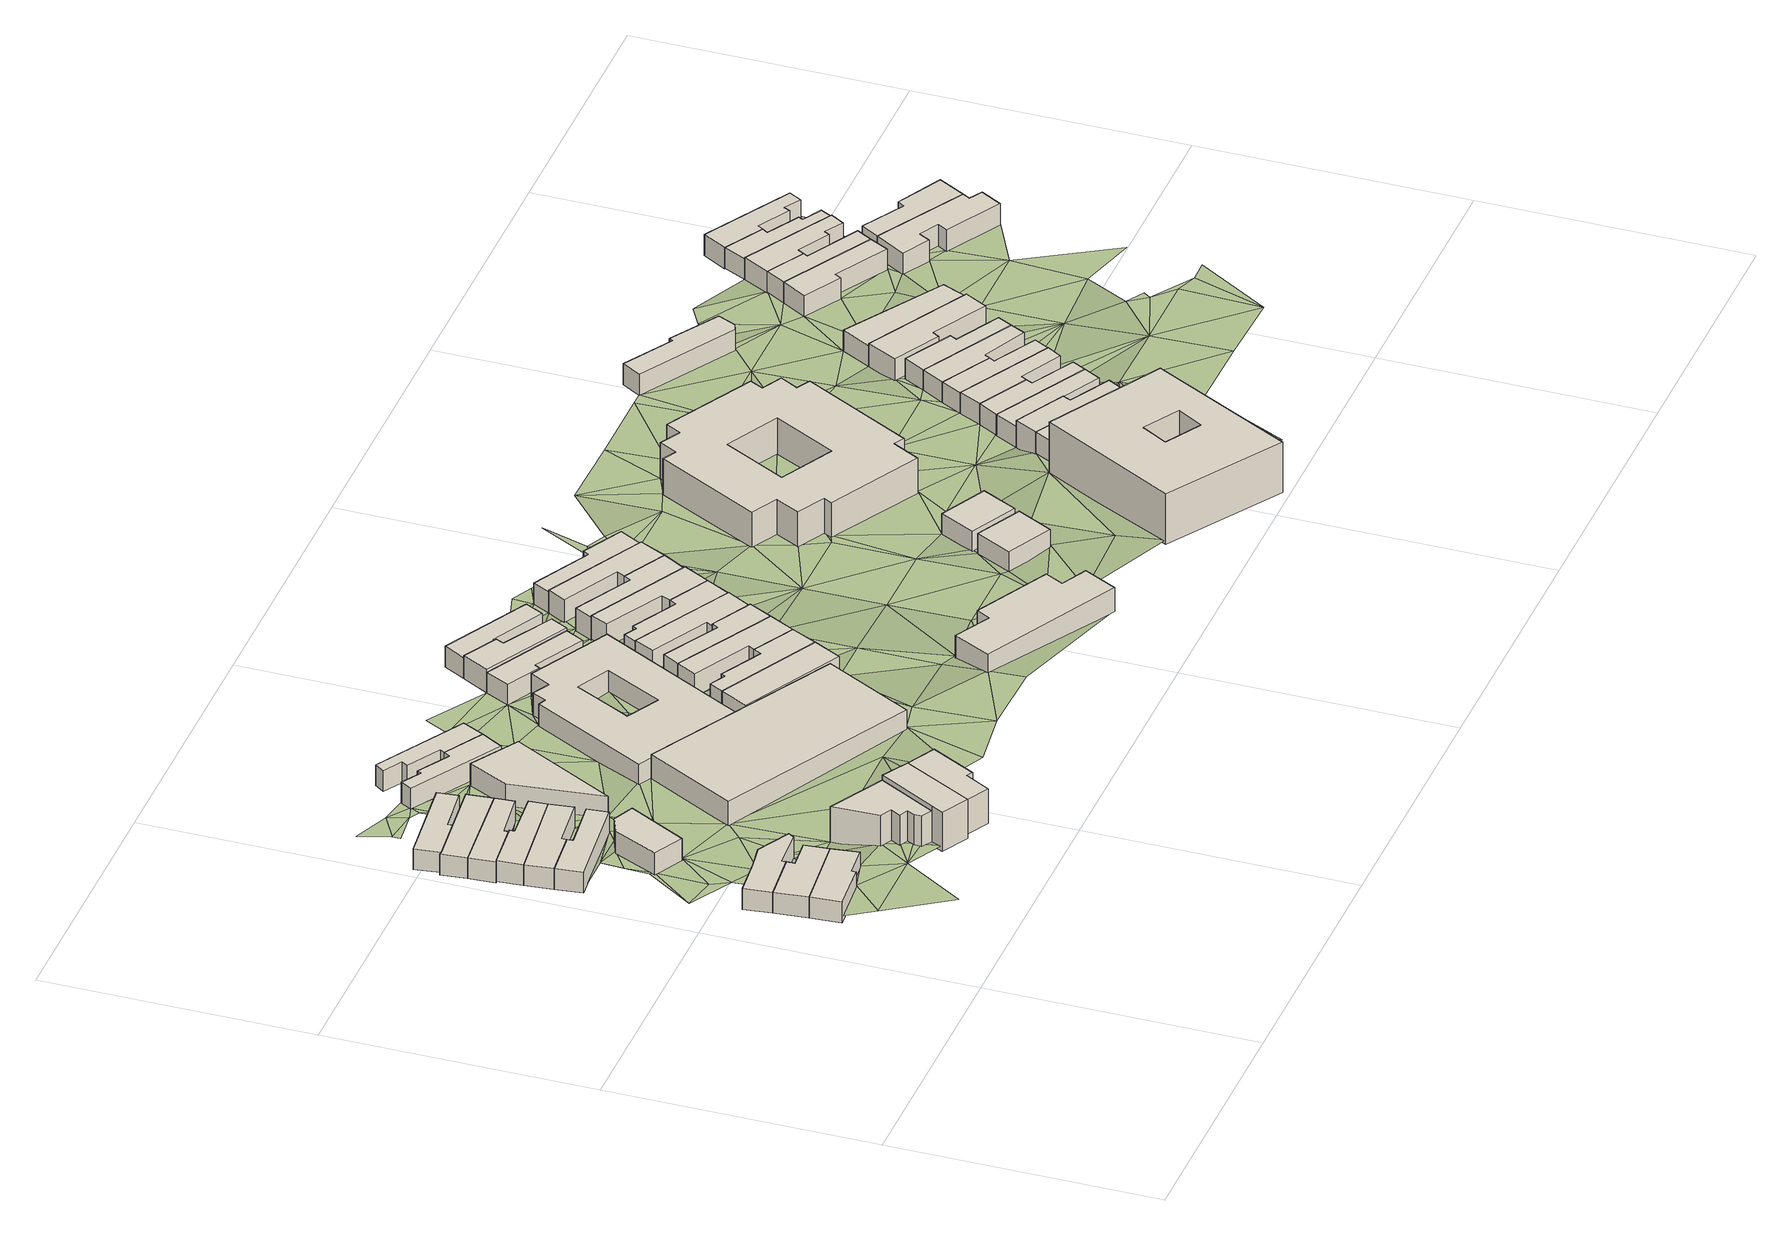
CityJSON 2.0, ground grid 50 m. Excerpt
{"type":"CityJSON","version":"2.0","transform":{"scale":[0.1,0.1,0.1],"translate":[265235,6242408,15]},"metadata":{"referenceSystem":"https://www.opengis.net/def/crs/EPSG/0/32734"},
"CityObjects":{
"building1":{"type":"Building","attributes":{"address":"89 Durham Avenue Salt River Cape Town","building":"house","building:levels":"1","footprint":{"type":"Polygon"},"plus_code":"C7XFXPXW+X4W","ground_height":18.43,"building_height":4.1,"roof_height":22.53},"geometry":[{"type":"Solid","lod":"1","boundaries":[[[[0,1,2,3]],[[1,4,5,2]],[[4,6,7,5]],[[6,8,9,7]],[[8,10,11,9]],[[10,0,3,11]],[[3,2,5,7,9,11]],[[10,8,6,4,1,0]]]]}]},
"building2":{"type":"Building","attributes":{"address":"87 Durham Avenue Salt River Cape Town","building":"house","building:levels":"1","footprint":{"type":"Polygon"},"plus_code":"C7XFX5XM+XXV","ground_height":18.43,"building_height":4.1,"roof_height":22.53},"geometry":[{"type":"Solid","lod":"1","boundaries":[[[[1,0,3,2]],[[0,12,13,3]],[[12,14,15,13]],[[14,16,17,15]],[[16,18,19,17]],[[18,1,2,19]],[[2,3,13,15,17,19]],[[18,16,14,12,0,1]]]]}]},
"building3":{"type":"Building","attributes":{"address":"85 Durham Avenue Salt River Cape Town","building":"house","building:levels":"1","footprint":{"type":"Polygon"},"plus_code":"C7XFX2X4+X8V","ground_height":18.43,"building_height":4.1,"roof_height":22.53},"geometry":[{"type":"Solid","lod":"1","boundaries":[[[[18,16,17,19]],[[16,20,21,17]],[[20,22,23,21]],[[22,24,25,23]],[[24,26,27,25]],[[26,28,29,27]],[[28,30,31,29]],[[30,18,19,31]],[[19,17,21,23,25,27,29,31]],[[30,28,26,24,22,20,16,18]]]]}]},
"building4":{"type":"Building","attributes":{"address":"Salt River Cape Town","building":"house","building:levels":"1","footprint":{"type":"Polygon"},"plus_code":"C7X8XHXQ+XCW","ground_height":17.72,"building_height":4.1,"roof_height":21.82},"geometry":[{"type":"Solid","lod":"1","boundaries":[[[[32,33,34,35]],[[33,36,37,34]],[[36,38,39,37]],[[38,40,41,39]],[[40,42,43,41]],[[42,32,35,43]],[[35,34,37,39,41,43]],[[42,40,38,36,33,32]]]]}]},
"building5":{"type":"Building","attributes":{"address":"Salt River Cape Town","building":"house","building:levels":"1","footprint":{"type":"Polygon"},"plus_code":"C7X8X2X6+X7X","ground_height":17.72,"building_height":4.1,"roof_height":21.82},"geometry":[{"type":"Solid","lod":"1","boundaries":[[[[44,32,35,45]],[[32,42,43,35]],[[42,46,47,43]],[[46,48,49,47]],[[48,50,51,49]],[[50,44,45,51]],[[45,35,43,47,49,51]],[[50,48,46,42,32,44]]]]}]},
"building6":{"type":"Building","attributes":{"address":"65 Durham Avenue Salt River Cape Town","building":"house","building:levels":"1","footprint":{"type":"Polygon"},"plus_code":"C7X7XHX6+X8V","ground_height":17.72,"building_height":4.1,"roof_height":21.82},"geometry":[{"type":"Solid","lod":"1","boundaries":[[[[52,44,53,45,54,55]],[[44,50,51,45,53]],[[50,56,57,51]],[[56,58,59,57]],[[58,60,61,59]],[[60,52,55,54,61]],[[54,45,51,57,59,61]],[[60,58,56,50,44,52]]]]}]},
"building7":{"type":"Building","attributes":{"building":"yes","building:levels":"1","footprint":{"type":"Polygon"},"plus_code":"C7XHXQX8+X7W","ground_height":18.27,"building_height":4.1,"roof_height":22.37},"geometry":[{"type":"Solid","lod":"1","boundaries":[[[[62,63,64,65]],[[63,66,67,64]],[[66,68,69,67]],[[68,70,71,69]],[[70,62,65,71]],[[65,64,67,69,71]],[[70,68,66,63,62]]]]}]},
"building8":{"type":"Building","attributes":{"address":"63 Durham Avenue Salt River Cape Town","building":"house","building:levels":"1","footprint":{"type":"Polygon"},"plus_code":"C7X7X2XW+X7R","ground_height":17.39,"building_height":4.1,"roof_height":21.49},"geometry":[{"type":"Solid","lod":"1","boundaries":[[[[72,73,55,74]],[[73,75,76,55]],[[75,77,78,76]],[[77,79,80,78]],[[79,81,82,80]],[[81,72,74,82]],[[74,55,76,78,80,82]],[[81,79,77,75,73,72]]]]}]},
"building9":{"type":"Building","attributes":{"address":"61 Durham Avenue Salt River Cape Town","building":"house","building:levels":"1","footprint":{"type":"Polygon"},"plus_code":"C7X6XJXW+XMW","ground_height":17.39,"building_height":4.1,"roof_height":21.49},"geometry":[{"type":"Solid","lod":"1","boundaries":[[[[72,81,82,74]],[[81,83,84,82]],[[83,85,86,84]],[[85,87,88,86]],[[87,89,90,88]],[[89,72,74,90]],[[74,82,84,86,88,90]],[[89,87,85,83,81,72]]]]}]},
"building10":{"type":"Building","attributes":{"address":"59 Durham Avenue Salt River Cape Town","building":"house","building:levels":"1","footprint":{"type":"Polygon"},"plus_code":"C7X6X3XJ+XRV","ground_height":17.39,"building_height":4.1,"roof_height":21.49},"geometry":[{"type":"Solid","lod":"1","boundaries":[[[[91,92,88,93]],[[92,94,86,88]],[[94,95,96,86]],[[95,97,98,96]],[[97,99,100,98]],[[99,101,102,100]],[[101,91,93,102]],[[93,88,86,96,98,100,102]],[[101,99,97,95,94,92,91]]]]}]},
"building11":{"type":"Building","attributes":{"address":"1 Swift Street Salt River Cape Town","building":"house","building:levels":"2","footprint":{"type":"Polygon"},"plus_code":"C8XFXGXP+XJX","ground_height":18.49,"building_height":6.9,"roof_height":25.39},"geometry":[{"type":"Solid","lod":"1","boundaries":[[[[103,104,105,106]],[[104,107,108,105]],[[107,109,110,108]],[[109,111,112,110]],[[111,113,114,112]],[[113,115,116,114]],[[115,117,118,116]],[[117,119,120,118]],[[119,103,106,120]],[[106,105,108,110,112,114,116,118,120]],[[119,117,115,113,111,109,107,104,103]]]]}]},
"building12":{"type":"Building","attributes":{"address":"3 Swift Street Salt River Cape Town","building":"house","building:levels":"2","footprint":{"type":"Polygon"},"plus_code":"C8XPXHXR+X9R","ground_height":19.54,"building_height":6.9,"roof_height":26.44},"geometry":[{"type":"Solid","lod":"1","boundaries":[[[[121,122,123,124]],[[122,125,120,126,123]],[[125,127,128,129,126,120]],[[127,130,131,129,128]],[[130,121,124,131]],[[124,123,126,129,131]],[[130,127,125,122,121]]]]}]},
"building13":{"type":"Building","attributes":{"address":"5 Swift Street Salt River Cape Town","building":"house","building:levels":"2","footprint":{"type":"Polygon"},"plus_code":"C8XXXRXJ+X4V","ground_height":19.54,"building_height":6.9,"roof_height":26.44},"geometry":[{"type":"Solid","lod":"1","boundaries":[[[[132,133,134,124,135,136]],[[133,137,131,124,134]],[[137,138,139,131]],[[138,140,141,139]],[[140,142,143,141]],[[142,132,136,135,143]],[[135,124,131,139,141,143]],[[142,140,138,137,133,132]]]]}]},
"building14":{"type":"Building","attributes":{"address":"80 Burns Road Salt River Cape Town","building":"house","building:levels":"1","footprint":{"type":"Polygon"},"plus_code":"C8X4XCXM+XHW","ground_height":17.56,"building_height":4.1,"roof_height":21.66},"geometry":[{"type":"Solid","lod":"1","boundaries":[[[[144,145,146,147]],[[145,148,149,146]],[[148,150,151,149]],[[150,144,147,151]],[[147,146,149,151]],[[150,148,145,144]]]]}]},
"building15":{"type":"Building","attributes":{"address":"78 Burns Road Salt River Cape Town","building":"house","building:levels":"1","footprint":{"type":"Polygon"},"plus_code":"C8X6XCX3+XRV","ground_height":17.34,"building_height":4.1,"roof_height":21.44},"geometry":[{"type":"Solid","lod":"1","boundaries":[[[[152,153,154,155]],[[153,156,157,154]],[[156,158,159,157]],[[158,160,161,159]],[[160,162,163,161]],[[162,164,165,163]],[[164,166,167,165]],[[166,152,155,167]],[[155,154,157,159,161,163,165,167]],[[166,164,162,160,158,156,153,152]]]]}]},
"building16":{"type":"Building","attributes":{"address":"76 Burns Road Salt River Cape Town","building":"house","building:levels":"1","footprint":{"type":"Polygon"},"plus_code":"C8X7X8XW+X7W","ground_height":17.27,"building_height":4.1,"roof_height":21.37},"geometry":[{"type":"Solid","lod":"1","boundaries":[[[[166,168,169,167]],[[168,170,171,172,169]],[[170,173,174,175,172,171]],[[173,176,177,175,174]],[[176,178,179,177]],[[178,180,181,179]],[[180,152,155,181]],[[152,166,167,155]],[[167,169,172,175,177,179,181,155]],[[152,180,178,176,173,170,168,166]]]]}]},
"building17":{"type":"Building","attributes":{"address":"4 Swift Street Salt River Cape Town","building":"retail","building:levels":"1","footprint":{"type":"Polygon"},"plus_code":"C9X8XHXR+X6W","ground_height":18.7,"building_height":4.1,"roof_height":22.8},"geometry":[{"type":"Solid","lod":"1","boundaries":[[[[182,183,184,185]],[[183,186,187,184]],[[186,188,189,187]],[[188,182,185,189]],[[185,184,187,189]],[[188,186,183,182]]]]}]},
"building18":{"type":"Building","attributes":{"address":"73 Burns Road Salt River Cape Town","building":"yes","building:levels":"1","social_facility":"outreach","footprint":{"type":"Polygon"},"plus_code":"C9X3XQXQ+X9X","ground_height":17.38,"building_height":4.1,"roof_height":21.48},"geometry":[{"type":"Solid","lod":"1","boundaries":[[[[190,191,192,193]],[[191,194,195,192]],[[194,196,197,195]],[[196,198,199,197]],[[198,200,201,199]],[[200,202,203,201]],[[202,204,205,203]],[[204,190,193,205]],[[206,207,208,209]],[[207,210,211,208]],[[210,212,213,211]],[[212,206,209,213]],[[193,192,195,197,199,201,203,205],[209,208,211,213]],[[204,202,200,198,196,194,191,190],[212,210,207,206]]]]}]},
"building19":{"type":"Building","attributes":{"address":"74 Coleridge Road Salt River Cape Town","building":"house","building:levels":"1","footprint":{"type":"Polygon"},"plus_code":"CCX5X6XF+X6W","ground_height":18.71,"building_height":4.1,"roof_height":22.81},"geometry":[{"type":"Solid","lod":"1","boundaries":[[[[214,215,216,217]],[[215,218,219,216]],[[218,220,221,219]],[[220,214,217,221]],[[217,216,219,221]],[[220,218,215,214]]]]}]},
"building20":{"type":"Building","attributes":{"address":"72 Coleridge Road Salt River Cape Town","building":"house","building:levels":"1","footprint":{"type":"Polygon"},"plus_code":"CCXCX2XP+X2R","ground_height":18.71,"building_height":4.1,"roof_height":22.81},"geometry":[{"type":"Solid","lod":"1","boundaries":[[[[222,223,224,225]],[[223,226,227,224]],[[226,228,229,227]],[[228,230,231,229]],[[230,215,216,231]],[[215,214,217,216]],[[214,232,233,217]],[[232,222,225,233]],[[225,224,227,229,231,216,217,233]],[[232,214,215,230,228,226,223,222]]]]}]},
"building21":{"type":"Building","attributes":{"address":"71 Burns Road Salt River Cape Town","building":"house","building:levels":"1","footprint":{"type":"Polygon"},"plus_code":"C9XQX5XR+XRV","ground_height":16.98,"building_height":4.1,"roof_height":21.08},"geometry":[{"type":"Solid","lod":"1","boundaries":[[[[234,235,236,237]],[[235,238,239,236]],[[238,240,241,239]],[[240,242,243,241]],[[242,244,245,243]],[[244,234,237,245]],[[237,236,239,241,243,245]],[[244,242,240,238,235,234]]]]}]},
"building22":{"type":"Building","attributes":{"address":"70 Coleridge Road Salt River Cape Town","building":"house","building:levels":"1","footprint":{"type":"Polygon"},"plus_code":"CCXCX8X3+XVW","ground_height":18.71,"building_height":4.1,"roof_height":22.81},"geometry":[{"type":"Solid","lod":"1","boundaries":[[[[246,247,248,249]],[[247,250,251,248]],[[250,252,253,251]],[[252,254,225,253]],[[254,255,233,225]],[[255,246,249,233]],[[249,248,251,253,225,233]],[[255,254,252,250,247,246]]]]}]},
"building23":{"type":"Building","attributes":{"address":"69 Burns Road Salt River Cape Town","building":"house","building:levels":"1","footprint":{"type":"Polygon"},"plus_code":"C9XWXRXW+X7V","ground_height":17.57,"building_height":4.1,"roof_height":21.67},"geometry":[{"type":"Solid","lod":"1","boundaries":[[[[256,234,257,258,259,260]],[[234,244,245,261,258,257]],[[244,262,263,264,261,245]],[[262,265,266,264,263]],[[265,267,268,266]],[[267,256,260,259,268]],[[259,258,261,264,266,268]],[[267,265,262,244,234,256]]]]}]},
"building24":{"type":"Building","attributes":{"address":"68 Coleridge Road Salt River Cape Town","building":"house","building:levels":"1","footprint":{"type":"Polygon"},"plus_code":"CCXMX9XM+XXV","ground_height":18.71,"building_height":4.1,"roof_height":22.81},"geometry":[{"type":"Solid","lod":"1","boundaries":[[[[269,270,271,272,273,274]],[[270,275,276,272,271]],[[275,277,248,276]],[[277,278,249,248]],[[278,279,280,249]],[[279,269,274,273,280]],[[273,272,276,248,249,280]],[[279,278,277,275,270,269]]]]}]},
"building25":{"type":"Building","attributes":{"address":"67 Burns Road Salt River Cape Town","building":"house","building:levels":"1","footprint":{"type":"Polygon"},"plus_code":"CCX2X5XV+X5X","ground_height":17.1,"building_height":4.1,"roof_height":21.2},"geometry":[{"type":"Solid","lod":"1","boundaries":[[[[281,256,260,282]],[[256,267,283,260]],[[267,284,285,283]],[[284,286,287,285]],[[286,288,289,287]],[[288,281,282,289]],[[282,260,283,285,287,289]],[[288,286,284,267,256,281]]]]}]},
"building26":{"type":"Building","attributes":{"address":"66 Coleridge Road Salt River Cape Town","building":"house","building:levels":"1","footprint":{"type":"Polygon"},"plus_code":"CCXMX6X6+X3W","ground_height":18.25,"building_height":4.1,"roof_height":22.35},"geometry":[{"type":"Solid","lod":"1","boundaries":[[[[290,291,292,293,294,295]],[[291,296,297,293,292]],[[296,298,299,297]],[[298,269,274,299]],[[269,279,300,274]],[[279,290,295,294,300]],[[294,293,297,299,274,300]],[[279,269,298,296,291,290]]]]}]},
"building27":{"type":"Building","attributes":{"address":"64 Coleridge Road Salt River Cape Town","building":"house","building:levels":"1","footprint":{"type":"Polygon"},"plus_code":"CCXWXCXC+X6W","ground_height":18.06,"building_height":4.1,"roof_height":22.16},"geometry":[{"type":"Solid","lod":"1","boundaries":[[[[301,302,303,304]],[[302,305,306,303]],[[305,307,308,306]],[[307,309,310,308]],[[309,291,292,310]],[[291,290,295,292]],[[290,311,312,295]],[[311,301,304,312]],[[304,303,306,308,310,292,295,312]],[[311,290,291,309,307,305,302,301]]]]}]},
"building28":{"type":"Building","attributes":{"building":"school","building:levels":"1","footprint":{"type":"Polygon"},"plus_code":"CFXRX2XM+XCR","ground_height":18.36,"building_height":4.1,"roof_height":22.46},"geometry":[{"type":"Solid","lod":"1","boundaries":[[[[313,314,315,316]],[[314,317,318,315]],[[317,319,320,318]],[[319,321,322,320]],[[321,323,324,322]],[[323,325,326,324]],[[325,327,328,326]],[[327,313,316,328]],[[316,315,318,320,322,324,326,328]],[[327,325,323,321,319,317,314,313]]]]}]},
"building29":{"type":"Building","attributes":{"address":"62 Coleridge Road Salt River Cape Town","building":"house","building:levels":"1","footprint":{"type":"Polygon"},"plus_code":"CCXWX2XR+X4W","ground_height":18.06,"building_height":4.1,"roof_height":22.16},"geometry":[{"type":"Solid","lod":"1","boundaries":[[[[329,330,331,332,333,334]],[[330,335,336,332,331]],[[335,337,304,336]],[[337,338,312,304]],[[338,339,340,312]],[[339,329,334,333,340]],[[333,332,336,304,312,340]],[[339,338,337,335,330,329]]]]}]},
"building30":{"type":"Building","attributes":{"address":"60 Coleridge Road Salt River Cape Town","building":"house","building:levels":"1","footprint":{"type":"Polygon"},"plus_code":"CFX5X6XM+XQX","ground_height":17.66,"building_height":4.1,"roof_height":21.76},"geometry":[{"type":"Solid","lod":"1","boundaries":[[[[341,342,343,344]],[[342,345,346,343]],[[345,347,334,346]],[[347,348,349,334]],[[348,350,351,349]],[[350,341,344,351]],[[344,343,346,334,349,351]],[[350,348,347,345,342,341]]]]}]},
"building31":{"type":"Building","attributes":{"address":"58 Coleridge Road Salt River Cape Town","building":"house","building:levels":"1","footprint":{"type":"Polygon"},"plus_code":"CFX5X6XW+X2W","ground_height":17.66,"building_height":4.1,"roof_height":21.76},"geometry":[{"type":"Solid","lod":"1","boundaries":[[[[352,353,354,355,356,357]],[[353,358,359,355,354]],[[358,360,361,359]],[[360,341,344,361]],[[341,350,351,344]],[[350,352,357,356,351]],[[356,355,359,361,344,351]],[[350,341,360,358,353,352]]]]}]},
"building32":{"type":"Building","attributes":{"address":"56 Coleridge Road Salt River Cape Town","building":"house","building:levels":"1","footprint":{"type":"Polygon"},"plus_code":"CFXCXGXJ+X2X","ground_height":17.25,"building_height":4.1,"roof_height":21.35},"geometry":[{"type":"Solid","lod":"1","boundaries":[[[[352,362,363,357]],[[362,364,365,363]],[[364,366,367,365]],[[366,368,369,367]],[[368,353,354,369]],[[353,352,357,354]],[[357,363,365,367,369,354]],[[353,368,366,364,362,352]]]]}]},
"building33":{"type":"Building","attributes":{"building":"school","building:levels":"1","footprint":{"type":"Polygon"},"plus_code":"CGXWX2XG+X2R","ground_height":17.55,"building_height":4.1,"roof_height":21.65},"geometry":[{"type":"Solid","lod":"1","boundaries":[[[[370,371,372,373]],[[371,374,375,372]],[[374,376,377,375]],[[376,370,373,377]],[[373,372,375,377]],[[376,374,371,370]]]]}]},
"building34":{"type":"Building","attributes":{"building":"school","building:levels":"1","footprint":{"type":"Polygon"},"plus_code":"CHX4XCX5+X5W","ground_height":17.13,"building_height":4.1,"roof_height":21.23},"geometry":[{"type":"Solid","lod":"1","boundaries":[[[[378,379,380,381]],[[379,382,383,380]],[[382,384,385,383]],[[384,378,381,385]],[[381,380,383,385]],[[384,382,379,378]]]]}]},
"building35":{"type":"Building","attributes":{"building":"school","building:levels":"2","footprint":{"type":"Polygon"},"plus_code":"CHXWXPXM+X9W","ground_height":16.92,"building_height":6.9,"roof_height":23.82},"geometry":[{"type":"Solid","lod":"1","boundaries":[[[[386,387,388,389]],[[387,390,391,388]],[[390,392,393,391]],[[392,394,395,393]],[[394,396,397,395]],[[396,398,399,397]],[[398,400,401,399]],[[400,402,403,401]],[[402,404,405,403]],[[404,406,407,405]],[[406,408,409,407]],[[408,410,411,409]],[[410,412,413,411]],[[412,414,415,413]],[[414,416,417,415]],[[416,418,419,417]],[[418,420,421,419]],[[420,386,389,421]],[[422,423,424,425]],[[423,426,427,424]],[[426,428,429,427]],[[428,422,425,429]],[[389,388,391,393,395,397,399,401,403,405,407,409,411,413,415,417,419,421],[425,424,427,429]],[[420,418,416,414,412,410,408,406,404,402,400,398,396,394,392,390,387,386],[428,426,423,422]]]]}]},
"building36":{"type":"Building","attributes":{"address":"Swift Studio 97 Cecil Road Salt River 7925 Cape Town","building":"apartments","building:levels":"3","building:flats":"2","footprint":{"type":"Polygon"},"plus_code":"CHXRX3XM+X8X","ground_height":19.04,"building_height":9.7,"roof_height":28.74},"geometry":[{"type":"Solid","lod":"1","boundaries":[[[[430,431,432,433]],[[431,434,435,432]],[[434,436,437,435]],[[436,430,433,437]],[[438,439,440,441]],[[439,442,443,440]],[[442,444,445,443]],[[444,438,441,445]],[[433,432,435,437],[441,440,443,445]],[[436,434,431,430],[444,442,439,438]]]]}]},
"building37":{"type":"Building","attributes":{"address":"95 Cecil Road Salt River Cape Town","building":"house","building:levels":"1","footprint":{"type":"Polygon"},"plus_code":"CJXHXWXG+XMW","ground_height":18.45,"building_height":4.1,"roof_height":22.55},"geometry":[{"type":"Solid","lod":"1","boundaries":[[[[446,447,448,449]],[[447,450,451,448]],[[450,452,453,451]],[[452,454,455,453]],[[454,456,457,455]],[[456,446,449,457]],[[449,448,451,453,455,457]],[[456,454,452,450,447,446]]]]}]},
"building38":{"type":"Building","attributes":{"address":"93 Cecil Road Salt River Cape Town","building":"house","building:levels":"1","footprint":{"type":"Polygon"},"plus_code":"CJXVXCXJ+XGR","ground_height":18.45,"building_height":4.1,"roof_height":22.55},"geometry":[{"type":"Solid","lod":"1","boundaries":[[[[458,459,449,448]],[[459,460,461,449]],[[460,462,463,461]],[[462,464,465,466,463]],[[464,467,468,469,466,465]],[[467,458,448,469,468]],[[448,449,461,463,466,469]],[[467,464,462,460,459,458]]]]}]},
"building39":{"type":"Building","attributes":{"address":"91 Cecil Road Salt River Cape Town","building":"house","building:levels":"1","footprint":{"type":"Polygon"},"plus_code":"CJXVX5X7+XXX","ground_height":17.28,"building_height":4.1,"roof_height":21.38},"geometry":[{"type":"Solid","lod":"1","boundaries":[[[[467,464,465,468]],[[464,470,471,465]],[[470,472,473,471]],[[472,474,475,473]],[[474,476,477,475]],[[476,467,468,477]],[[468,465,471,473,475,477]],[[476,474,472,470,464,467]]]]}]},
"building40":{"type":"Building","attributes":{"address":"89 Cecil Road Salt River Cape Town","building":"house","building:levels":"1","footprint":{"type":"Polygon"},"plus_code":"CMX4XCX3+XJR","ground_height":17.28,"building_height":4.1,"roof_height":21.38},"geometry":[{"type":"Solid","lod":"1","boundaries":[[[[478,479,475,477]],[[479,480,481,475]],[[480,482,483,481]],[[482,484,485,483]],[[484,486,487,485]],[[486,478,477,487]],[[477,475,481,483,485,487]],[[486,484,482,480,479,478]]]]}]},
"building41":{"type":"Building","attributes":{"address":"87 Cecil Road Salt River Cape Town","building":"house","building:levels":"1","footprint":{"type":"Polygon"},"plus_code":"CMX3X6X8+XVV","ground_height":17.28,"building_height":4.1,"roof_height":21.38},"geometry":[{"type":"Solid","lod":"1","boundaries":[[[[486,484,485,487]],[[484,488,489,485]],[[488,490,491,489]],[[490,492,493,494,491]],[[492,495,496,497,494,493]],[[495,486,487,497,496]],[[487,485,489,491,494,497]],[[495,492,490,488,484,486]]]]}]},
"building42":{"type":"Building","attributes":{"address":"85 Cecil Road Salt River Cape Town","building":"house","building:levels":"1","footprint":{"type":"Polygon"},"plus_code":"CMX8X7XX+XJR","ground_height":17.17,"building_height":4.1,"roof_height":21.27},"geometry":[{"type":"Solid","lod":"1","boundaries":[[[[495,492,493,496]],[[492,498,499,493]],[[498,500,501,499]],[[500,502,503,501]],[[502,504,505,503]],[[504,495,496,505]],[[496,493,499,501,503,505]],[[504,502,500,498,492,495]]]]}]},
"building43":{"type":"Building","attributes":{"address":"83 Cecil Road Salt River Cape Town","building":"house","building:levels":"1","footprint":{"type":"Polygon"},"plus_code":"CMX7XJX5+XRR","ground_height":17.17,"building_height":4.1,"roof_height":21.27},"geometry":[{"type":"Solid","lod":"1","boundaries":[[[[504,502,503,505]],[[502,506,507,503]],[[506,508,509,507]],[[508,510,511,509]],[[510,512,513,511]],[[512,504,505,513]],[[505,503,507,509,511,513]],[[512,510,508,506,502,504]]]]}]},
"building44":{"type":"Building","attributes":{"address":"Cecil Road Salt River Cape Town","building":"house","building:levels":"1","footprint":{"type":"Polygon"},"plus_code":"CJXQXQX3+X4W","ground_height":16.21,"building_height":4.1,"roof_height":20.31},"geometry":[{"type":"Solid","lod":"1","boundaries":[[[[514,515,516,517]],[[515,518,519,516]],[[518,520,521,519]],[[520,522,523,521]],[[522,524,525,523]],[[524,526,527,525]],[[526,514,517,527]],[[517,516,519,521,523,525,527]],[[526,524,522,520,518,515,514]]]]}]},
"building45":{"type":"Building","attributes":{"address":"81 Cecil Road Salt River Cape Town","building":"house","building:levels":"1","footprint":{"type":"Polygon"},"plus_code":"CMXGXMX7+X8X","ground_height":17.17,"building_height":4.1,"roof_height":21.27},"geometry":[{"type":"Solid","lod":"1","boundaries":[[[[512,510,511,513]],[[510,528,529,511]],[[528,530,531,529]],[[530,532,533,531]],[[532,534,535,533]],[[534,512,513,535]],[[513,511,529,531,533,535]],[[534,532,530,528,510,512]]]]}]},
"building46":{"type":"Building","attributes":{"address":"79 Cecil Road Salt River Cape Town","building":"house","building:levels":"1","footprint":{"type":"Polygon"},"plus_code":"CMXGXMX9+XCR","ground_height":17.17,"building_height":4.1,"roof_height":21.27},"geometry":[{"type":"Solid","lod":"1","boundaries":[[[[536,537,538,539,540]],[[537,541,542,538]],[[541,543,544,542]],[[543,545,546,544]],[[545,547,548,549,546]],[[547,536,540,539,549,548]],[[539,538,542,544,546,549]],[[547,545,543,541,537,536]]]]}]},
"building47":{"type":"Building","attributes":{"address":"77 Cecil Road Salt River Cape Town","building":"house","building:levels":"1","footprint":{"type":"Polygon"},"plus_code":"CMXPXQXF+X4X","ground_height":16.65,"building_height":4.1,"roof_height":20.75},"geometry":[{"type":"Solid","lod":"1","boundaries":[[[[536,547,548,540]],[[547,550,551,548]],[[550,552,553,551]],[[552,536,540,553]],[[540,548,551,553]],[[552,550,547,536]]]]}]},
"building48":{"type":"Building","attributes":{"address":"75A Cecil Road Salt River Cape Town","building":"house","building:levels":"1","footprint":{"type":"Polygon"},"plus_code":"CPX4XPX8+X6R","ground_height":16.43,"building_height":4.1,"roof_height":20.53},"geometry":[{"type":"Solid","lod":"1","boundaries":[[[[554,555,556,557]],[[555,558,559,556]],[[558,560,561,559]],[[560,562,563,561]],[[562,564,565,563]],[[564,554,557,565]],[[557,556,559,561,563,565]],[[564,562,560,558,555,554]]]]}]},
"building49":{"type":"Building","attributes":{"address":"75 Cecil Road Salt River Cape Town","building":"house","building:levels":"1","footprint":{"type":"Polygon"},"plus_code":"CPX9XPX4+XHV","ground_height":16.43,"building_height":4.1,"roof_height":20.53},"geometry":[{"type":"Solid","lod":"1","boundaries":[[[[566,554,557,567]],[[554,564,565,557]],[[564,568,569,565]],[[568,570,571,569]],[[570,572,573,571]],[[572,566,567,573]],[[567,557,565,569,571,573]],[[572,570,568,564,554,566]]]]}]},
"building50":{"type":"Building","attributes":{"address":"73 Cecil Road Salt River Cape Town","building":"house","building:levels":"1","footprint":{"type":"Polygon"},"plus_code":"CPX9XQXG+X4V","ground_height":16.43,"building_height":4.1,"roof_height":20.53},"geometry":[{"type":"Solid","lod":"1","boundaries":[[[[574,575,573,567]],[[575,576,577,573]],[[576,578,579,577]],[[578,580,581,579]],[[580,582,583,581]],[[582,584,585,586,583]],[[584,587,588,589,586,585]],[[587,574,567,589,588]],[[567,573,577,579,581,583,586,589]],[[587,584,582,580,578,576,575,574]]]]}]},
"building51":{"type":"Building","attributes":{"address":"71 Cecil Road Salt River Cape Town","building":"house","building:levels":"1","footprint":{"type":"Polygon"},"plus_code":"CPXGXGXC+XMW","ground_height":16.07,"building_height":4.1,"roof_height":20.17},"geometry":[{"type":"Solid","lod":"1","boundaries":[[[[587,584,585,588]],[[584,590,591,585]],[[590,592,593,591]],[[592,594,595,593]],[[594,596,597,595]],[[596,598,599,597]],[[598,600,601,599]],[[600,587,588,601]],[[588,585,591,593,595,597,599,601]],[[600,598,596,594,592,590,584,587]]]]}]},
"building52":{"type":"Building","attributes":{"address":"88 Fenton Road Salt River Cape Town","building":"house","building:levels":"1","footprint":{"type":"Polygon"},"plus_code":"CQX6X9XX+X8R","ground_height":16.57,"building_height":4.1,"roof_height":20.67},"geometry":[{"type":"Solid","lod":"1","boundaries":[[[[602,603,604,605]],[[603,606,607,604]],[[606,608,609,607]],[[608,610,611,609]],[[610,612,613,611]],[[612,614,615,613]],[[614,616,617,615]],[[616,618,619,617]],[[618,620,621,619]],[[620,602,605,621]],[[605,604,607,609,611,613,615,617,619,621]],[[620,618,616,614,612,610,608,606,603,602]]]]}]},
"building53":{"type":"Building","attributes":{"address":"69 Cecil Road Salt River Cape Town","building":"house","building:levels":"1","footprint":{"type":"Polygon"},"plus_code":"CPXJXCXV+XQV","ground_height":16.07,"building_height":4.1,"roof_height":20.17},"geometry":[{"type":"Solid","lod":"1","boundaries":[[[[622,623,599,601]],[[623,624,625,599]],[[624,626,627,625]],[[626,628,629,627]],[[628,630,631,629]],[[630,632,633,631]],[[632,634,635,633]],[[634,622,601,635]],[[601,599,625,627,629,631,633,635]],[[634,632,630,628,626,624,623,622]]]]}]},
"building54":{"type":"Building","attributes":{"address":"86 Fenton Road Salt River Cape Town","building":"house","building:levels":"1","footprint":{"type":"Polygon"},"plus_code":"CQX8X3XQ+X7R","ground_height":16.57,"building_height":4.1,"roof_height":20.67},"geometry":[{"type":"Solid","lod":"1","boundaries":[[[[636,637,605,604]],[[637,638,639,640,605]],[[638,641,642,643,640,639]],[[641,644,645,643,642]],[[644,646,647,645]],[[646,636,604,647]],[[604,605,640,643,645,647]],[[646,644,641,638,637,636]]]]}]},
"terrain1":{"type":"TINRelief","geometry":[{"type":"CompositeSurface","lod":"1","boundaries":[[[648,649,650]],[[651,652,649]],[[653,654,655]],[[649,652,650]],[[653,655,656]],[[656,657,653]],[[658,650,659]],[[660,661,654]],[[662,655,654]],[[663,12,664]],[[665,664,12]],[[652,659,650]],[[657,656,666]],[[656,655,662]],[[654,661,662]],[[657,666,667]],[[665,12,22]],[[668,666,656]],[[669,670,667]],[[667,666,668]],[[671,0,659]],[[672,659,652]],[[0,671,12]],[[22,12,671]],[[672,671,659]],[[673,662,661]],[[667,668,66]],[[22,671,24]],[[674,652,675]],[[24,673,661]],[[652,676,672]],[[677,652,674]],[[676,652,677]],[[38,678,679]],[[680,678,38]],[[671,104,24]],[[66,669,667]],[[671,672,104]],[[681,95,94]],[[674,675,682]],[[672,676,683]],[[684,676,677]],[[685,686,56]],[[104,673,24]],[[687,688,685]],[[689,662,673]],[[38,48,680]],[[662,690,63]],[[95,681,97]],[[690,662,689]],[[681,94,83]],[[669,66,63]],[[691,692,693]],[[694,692,695]],[[673,104,689]],[[687,685,56]],[[695,692,691]],[[63,696,669]],[[38,669,696]],[[83,97,681]],[[38,696,48]],[[48,696,50]],[[63,690,696]],[[689,104,697]],[[50,698,56]],[[699,695,691]],[[697,104,122]],[[698,687,56]],[[700,101,99]],[[691,700,699]],[[698,81,687]],[[50,696,698]],[[700,99,699]],[[698,83,81]],[[701,695,699]],[[182,690,689]],[[702,696,690]],[[703,97,83]],[[703,99,97]],[[699,99,703]],[[704,697,122]],[[698,703,83]],[[705,701,706]],[[707,701,705]],[[702,690,182]],[[697,708,689]],[[703,164,699]],[[702,709,696]],[[705,710,707]],[[708,697,704]],[[710,705,711]],[[696,709,145]],[[704,132,708]],[[707,710,712]],[[703,145,164]],[[132,713,708]],[[714,689,708]],[[702,182,715]],[[716,164,145]],[[716,145,709]],[[716,166,164]],[[709,702,717]],[[714,713,718]],[[708,713,714]],[[166,716,168]],[[715,182,218]],[[709,717,716]],[[719,714,718]],[[168,716,235]],[[182,720,218]],[[168,235,721]],[[235,716,717]],[[715,218,215]],[[722,723,724]],[[717,198,196]],[[719,725,714]],[[206,722,724]],[[215,230,715]],[[726,721,234]],[[196,235,717]],[[715,230,727]],[[721,235,234]],[[723,728,724]],[[720,714,725]],[[715,727,247]],[[191,196,194]],[[191,235,196]],[[724,728,206]],[[729,730,230]],[[230,730,727]],[[719,731,725]],[[218,720,732]],[[238,235,191]],[[730,733,727]],[[715,247,734]],[[725,732,720]],[[719,735,731]],[[736,733,730]],[[737,727,733]],[[738,732,725]],[[738,725,731]],[[191,734,238]],[[238,739,240]],[[740,733,736]],[[741,734,247]],[[737,733,740]],[[742,734,741]],[[269,742,741]],[[238,734,739]],[[743,734,742]],[[214,732,744]],[[732,738,744]],[[745,738,731]],[[746,269,741]],[[743,747,734]],[[748,265,749]],[[742,269,298]],[[734,747,750]],[[232,214,744]],[[734,751,739]],[[752,739,753]],[[738,745,744]],[[747,754,750]],[[755,748,756]],[[753,739,751]],[[750,751,734]],[[735,757,731]],[[758,752,753]],[[748,749,756]],[[751,758,753]],[[759,232,744]],[[749,752,760]],[[232,759,761]],[[752,758,760]],[[750,762,751]],[[317,314,745]],[[756,749,760]],[[761,759,763]],[[750,302,301]],[[744,745,764]],[[765,745,314]],[[750,301,762]],[[760,766,756]],[[744,764,759]],[[756,353,767]],[[353,756,766]],[[764,745,765]],[[768,766,760]],[[769,767,368]],[[759,770,763]],[[368,767,353]],[[771,768,760]],[[765,314,772]],[[763,770,290]],[[368,773,769]],[[774,766,768]],[[770,759,764]],[[768,771,775]],[[290,770,311]],[[768,775,774]],[[776,773,368]],[[764,765,777]],[[778,776,368]],[[779,772,780]],[[772,777,765]],[[779,757,781]],[[778,368,782]],[[339,311,783]],[[311,770,783]],[[781,772,779]],[[783,350,339]],[[784,770,764]],[[778,782,785]],[[785,782,364]],[[374,777,772]],[[364,786,785]],[[777,784,764]],[[350,783,352]],[[772,781,787]],[[364,788,786]],[[770,789,783]],[[772,787,374]],[[352,783,790]],[[788,364,362]],[[777,374,371]],[[784,791,770]],[[362,352,790]],[[790,783,789]],[[792,789,770]],[[777,371,784]],[[792,770,791]],[[362,793,788]],[[787,781,794]],[[781,795,794]],[[784,371,796]],[[797,793,362]],[[793,798,788]],[[784,796,378]],[[784,799,791]],[[790,800,362]],[[796,371,801]],[[789,792,802]],[[799,784,378]],[[789,800,790]],[[803,792,791]],[[797,362,800]],[[791,799,803]],[[787,794,804]],[[796,801,805]],[[787,804,801]],[[801,804,805]],[[806,800,789]],[[807,799,378]],[[797,800,808]],[[430,794,795]],[[805,804,384]],[[384,809,378]],[[794,430,804]],[[809,807,378]],[[808,800,806]],[[384,804,430]],[[809,384,810]],[[811,812,813]],[[808,806,390]],[[813,422,811]],[[806,392,390]],[[810,807,809]],[[430,810,384]],[[814,815,816]],[[807,817,818]],[[808,390,819]],[[807,810,817]],[[813,812,820]],[[422,813,820]],[[390,387,386]],[[816,815,821]],[[386,819,390]],[[822,823,430]],[[430,823,810]],[[452,822,430]],[[824,817,810]],[[823,467,810]],[[825,810,467]],[[452,430,826]],[[827,817,824]],[[824,810,828]],[[386,829,819]],[[810,825,828]],[[830,386,420]],[[452,456,454]],[[829,386,830]],[[824,828,831]],[[452,826,456]],[[827,824,832]],[[832,824,831]],[[420,418,833]],[[826,834,835]],[[836,827,833]],[[826,446,456]],[[837,838,839]],[[840,837,841]],[[829,830,842]],[[843,833,827]],[[837,839,841]],[[844,832,831]],[[845,446,826]],[[420,846,830]],[[833,846,420]],[[843,827,832]],[[826,835,845]],[[446,845,839]],[[844,847,832]],[[846,842,830]],[[841,839,845]],[[848,480,849]],[[833,843,846]],[[850,832,847]],[[843,832,850]],[[851,849,490]],[[852,841,845]],[[849,480,490]],[[853,850,847]],[[480,852,845]],[[536,843,850]],[[845,835,854]],[[842,846,855]],[[853,856,850]],[[500,498,502]],[[846,843,552]],[[552,843,536]],[[502,508,506]],[[480,845,857]],[[853,532,856]],[[490,480,857]],[[502,498,508]],[[857,492,490]],[[530,858,532]],[[856,532,858]],[[845,854,857]],[[856,858,859]],[[528,858,530]],[[552,860,846]],[[855,846,860]],[[498,492,861]],[[858,862,859]],[[498,861,508]],[[855,860,863]],[[857,861,492]],[[528,862,858]],[[510,508,861]],[[514,863,860]],[[552,864,555]],[[861,528,510]],[[864,552,865]],[[552,555,860]],[[860,866,514]],[[857,854,867]],[[862,528,861]],[[861,857,868]],[[555,864,869]],[[870,862,861]],[[870,871,862]],[[554,860,555]],[[860,872,866]],[[864,865,873]],[[874,868,857]],[[864,873,869]],[[872,875,866]],[[857,867,876]],[[870,865,871]],[[554,872,860]],[[857,876,874]],[[877,870,861]],[[861,868,877]],[[874,878,868]],[[875,872,587]],[[865,879,873]],[[880,865,870]],[[876,867,881]],[[869,882,883]],[[869,873,882]],[[876,881,874]],[[867,884,881]],[[870,877,880]],[[885,879,865]],[[873,879,882]],[[885,865,880]],[[886,887,888]],[[889,887,886]],[[882,879,890]],[[882,890,891]],[[886,888,568]],[[892,880,877]],[[880,893,885]],[[891,890,568]],[[894,885,893]],[[890,646,568]],[[895,886,896]],[[896,886,568]],[[893,897,894]],[[646,896,568]],[[596,898,598]],[[899,893,880]],[[598,626,900]],[[646,901,896]],[[898,626,598]],[[902,901,646]],[[903,896,901]],[[904,902,646]],[[905,898,906]],[[903,901,907]],[[908,904,646]],[[902,909,901]],[[898,905,626]],[[905,903,907]],[[904,910,902]],[[630,626,905]],[[911,912,632]],[[913,905,907]],[[628,626,630]],[[914,904,908]],[[905,913,630]],[[630,913,632]]]}]}
},
"vertices":[
[219,344,33],[70,329,33],[70,329,75],[219,344,75],[75,272,33],[75,272,75],[168,280,33],[168,280,75],[168,288,33],[168,288,75],[226,293,33],[226,293,75],
[215,390,33],[215,390,75],[159,385,33],[159,385,75],[158,400,33],[158,400,75],[64,391,33],[64,391,75],
[158,408,33],[158,408,75],[232,413,33],[232,413,75],[239,424,33],[239,424,75],[177,457,33],[177,457,75],[130,450,33],[130,450,75],[58,443,33],[58,443,75],
[20,763,26],[26,713,26],[26,713,68],[20,763,68],[211,732,26],[211,732,68],[207,772,26],[207,772,68],[111,761,26],[111,761,68],[110,772,26],[110,772,68],
[14,815,26],[14,815,68],[110,781,26],[110,781,68],[206,792,26],[206,792,68],[200,837,26],[200,837,68],
[11,863,26],[14,815,65],[11,863,68],[11,863,65],[197,871,26],[197,871,68],[105,863,26],[105,863,68],[104,872,26],[104,872,68],
[167,588,29],[226,697,29],[226,697,74],[167,588,74],[186,715,29],[186,715,74],[151,700,29],[151,700,74],[112,617,29],[112,617,74],
[7,912,23],[11,863,23],[7,912,65],[104,872,23],[104,872,65],[104,881,23],[104,881,65],[194,893,23],[194,893,65],[191,929,23],[191,929,65],
[186,978,23],[186,978,65],[92,968,23],[92,968,65],[8,959,23],[8,959,65],[2,960,23],[2,960,65],
[2,1007,24],[8,959,24],[2,1007,65],[92,968,24],[91,977,24],[91,977,65],[179,987,24],[179,987,65],[175,1026,24],[175,1026,65],[167,1025,24],[167,1025,65],
[401,315,33],[297,371,33],[297,371,104],[401,315,104],[300,282,33],[300,282,104],[321,271,33],[321,271,104],[311,253,33],[311,253,104],[328,245,33],[328,245,104],[321,231,33],[321,231,104],[321,217,33],[321,217,104],[341,206,33],[341,206,104],
[450,287,35],[401,315,35],[401,315,114],[450,287,114],[341,206,35],[341,206,114],[329,184,35],[329,184,104],[329,184,114],[380,156,35],[380,156,114],
[503,259,44],[450,287,44],[450,287,85],[503,259,114],[503,259,85],[380,156,44],[421,134,44],[421,134,114],[447,181,44],[447,181,114],[458,175,44],[458,175,114],
[256,750,22],[362,946,22],[362,946,67],[256,750,67],[273,1000,22],[273,1000,67],[235,924,22],[235,924,67],
[294,1054,22],[286,1042,22],[286,1042,64],[294,1054,64],[227,1078,22],[227,1078,64],[223,1070,22],[223,1070,64],[186,1092,22],[186,1092,64],[174,1071,22],[174,1071,64],[343,970,22],[343,970,64],[367,1011,22],[367,1011,64],
[388,1052,22],[388,1052,64],[221,1150,22],[221,1150,63],[221,1150,64],[208,1132,22],[208,1132,63],[208,1132,64],[243,1111,22],[243,1111,64],[236,1099,22],[236,1099,64],[298,1062,22],[298,1062,64],
[383,718,29],[292,550,29],[292,550,78],[383,718,78],[650,359,29],[650,359,78],[739,525,29],[739,525,78],
[717,913,20],[563,994,20],[563,994,65],[717,913,65],[542,955,20],[542,955,65],[510,972,20],[510,972,65],[496,945,20],[496,945,65],[482,952,20],[482,952,65],[365,734,20],[365,734,65],[565,628,20],[565,628,65],[552,907,20],[615,875,20],[615,875,65],[552,907,65],[559,767,20],[559,767,65],[496,800,20],[496,800,65],
[791,570,33],[601,669,33],[601,669,78],[791,570,78],[574,617,33],[574,617,78],[764,518,33],[764,518,78],
[736,660,33],[728,645,33],[728,645,78],[736,660,78],[649,687,33],[649,687,78],[645,679,33],[645,679,78],[615,695,33],[615,695,78],[815,618,33],[815,618,78],
[548,1067,20],[525,1022,20],[525,1022,61],[548,1067,61],[590,988,20],[590,988,61],[595,998,20],[595,998,61],[692,947,20],[692,947,61],[710,982,20],[710,982,61],
[840,666,32],[655,766,32],[655,766,78],[840,666,78],[635,729,32],[635,729,78],[743,671,32],[743,671,78],[736,660,32],[815,618,32],
[575,1117,20],[548,1067,62],[548,1067,67],[575,1117,67],[575,1117,62],[710,982,67],[727,1015,20],[727,1015,61],[727,1015,67],[632,1067,20],[632,1067,67],[639,1082,20],[639,1082,67],
[786,751,31],[779,739,31],[779,739,74],[779,739,78],[786,751,78],[786,751,74],[672,797,31],[672,797,78],[655,766,31],[840,666,31],[863,710,31],[863,710,78],
[598,1158,20],[598,1158,62],[639,1082,62],[643,1089,20],[643,1089,62],[744,1037,20],[744,1037,62],[762,1072,20],[762,1072,62],
[890,758,31],[702,858,31],[702,858,72],[702,858,74],[890,758,74],[890,758,72],[683,820,31],[683,820,74],[792,763,31],[792,763,74],[863,710,74],
[838,844,31],[831,831,31],[831,831,72],[838,844,72],[744,877,31],[744,877,72],[739,869,31],[739,869,72],[715,882,31],[715,882,72],[915,804,31],[915,804,72],
[1116,274,27],[974,347,27],[974,347,75],[1116,274,75],[960,321,27],[960,321,75],[892,357,27],[892,357,75],[855,287,27],[855,287,75],[1115,153,27],[1115,153,75],[1147,215,27],[1147,215,75],[1098,240,27],[1098,240,75],
[751,953,25],[736,920,25],[736,920,68],[736,920,72],[751,953,72],[751,953,68],[845,861,25],[845,861,72],[838,844,25],[915,804,25],[941,853,25],[941,853,72],
[886,942,22],[879,929,22],[879,929,68],[886,942,68],[769,987,22],[769,987,68],[751,953,22],[941,853,22],[941,853,68],[968,899,22],[968,899,68],
[993,949,22],[805,1047,22],[805,1047,64],[805,1047,68],[993,949,68],[993,949,64],[785,1013,22],[785,1013,68],[894,957,22],[894,957,68],
[1017,993,22],[1017,993,64],[940,1033,22],[940,1033,64],[934,1022,22],[934,1022,64],[822,1080,22],[822,1080,64],
[1291,383,26],[1205,427,26],[1205,427,66],[1291,383,66],[1170,360,26],[1170,360,66],[1256,316,26],[1256,316,66],
[1247,505,21],[1213,439,21],[1213,439,62],[1247,505,62],[1302,395,21],[1302,395,62],[1335,461,21],[1335,461,62],
[1311,1015,16],[1295,986,16],[1295,986,88],[1311,1015,88],[1256,1007,16],[1256,1007,88],[1238,973,16],[1238,973,88],[1212,987,16],[1212,987,88],[1109,794,16],[1109,794,88],[1160,767,16],[1160,767,88],[1135,721,16],[1135,721,88],[1188,693,16],[1188,693,88],[1180,678,16],[1180,678,88],[1354,585,16],[1354,585,88],[1382,637,16],[1382,637,88],[1402,626,16],[1402,626,88],[1513,832,16],[1513,832,88],[1487,846,16],[1487,846,88],[1506,880,16],[1506,880,88],[1467,900,16],[1467,900,88],[1480,925,16],[1480,925,88],[1288,900,16],[1390,847,16],[1390,847,88],[1288,900,88],[1327,728,16],[1327,728,88],[1225,781,16],[1225,781,88],
[1460,389,35],[1321,134,35],[1321,134,137],[1460,389,137],[1532,1,35],[1532,1,137],[1674,267,35],[1674,267,137],[1496,235,35],[1564,195,35],[1564,195,137],[1496,235,137],[1535,147,35],[1535,147,137],[1468,186,35],[1468,186,137],
[1681,337,34],[1510,431,34],[1510,431,76],[1681,337,76],[1489,391,34],[1489,391,76],[1577,342,34],[1577,342,76],[1583,354,34],[1583,354,76],[1665,309,34],[1665,309,76],
[1510,431,21],[1681,337,21],[1697,366,21],[1697,366,76],[1620,408,21],[1620,408,76],[1627,423,21],[1627,423,64],[1627,423,76],[1532,473,21],[1532,473,64],[1532,473,76],
[1632,433,21],[1632,433,64],[1715,390,21],[1715,390,64],[1732,421,21],[1732,421,64],[1555,516,21],[1555,516,64],
[1555,516,22],[1732,421,22],[1746,447,22],[1746,447,64],[1664,491,22],[1664,491,64],[1670,503,22],[1670,503,64],[1576,553,22],[1576,553,64],
[1676,513,22],[1676,513,64],[1756,473,22],[1756,473,64],[1773,500,22],[1773,500,63],[1773,500,64],[1597,595,22],[1597,595,63],[1597,595,64],
[1789,529,22],[1789,529,63],[1707,573,22],[1707,573,63],[1713,583,22],[1713,583,63],[1618,634,22],[1618,634,63],
[1718,593,22],[1718,593,63],[1803,553,22],[1803,553,63],[1817,581,22],[1817,581,63],[1642,676,22],[1642,676,63],
[1696,1057,11],[1605,1113,11],[1605,1113,53],[1696,1057,53],[1601,1106,11],[1601,1106,53],[1508,1161,11],[1508,1161,53],[1486,1125,11],[1486,1125,53],[1666,1018,11],[1666,1018,53],[1680,1023,11],[1680,1023,53],
[1832,609,22],[1832,609,63],[1747,654,22],[1747,654,63],[1754,667,22],[1754,667,63],[1664,716,22],[1664,716,63],
[1687,788,16],[1657,732,16],[1657,732,63],[1687,788,63],[1687,788,58],[1745,685,16],[1745,685,63],[1753,697,16],[1753,697,63],[1857,640,16],[1857,640,63],[1881,683,16],[1881,683,58],[1881,683,63],
[1902,731,16],[1902,731,58],[1718,844,16],[1718,844,58],
[1825,987,13],[1797,941,13],[1797,941,55],[1825,987,55],[1868,901,13],[1868,901,55],[1875,913,13],[1875,913,55],[1975,856,13],[1975,856,55],[1994,892,13],[1994,892,55],
[1846,1024,13],[1846,1024,55],[2011,921,13],[2011,921,55],[1912,976,13],[1912,976,55],[1917,984,13],[1917,984,55],
[1846,1024,11],[1917,984,11],[1923,996,11],[1923,996,55],[1984,962,11],[1984,962,55],[1990,972,11],[1990,972,55],[2025,952,11],[2025,952,55],[2041,978,11],[2041,978,52],[2041,978,55],[1872,1073,11],[1872,1073,52],[1872,1073,55],
[2053,1000,11],[2053,1000,52],[2017,1021,11],[2017,1021,52],[2021,1029,11],[2021,1029,52],[1960,1064,11],[1960,1064,52],[1968,1074,11],[1968,1074,52],[1894,1116,11],[1894,1116,52],
[2170,790,14],[2004,884,14],[2004,884,57],[2170,790,57],[1969,827,14],[1969,827,57],[2021,798,14],[2021,798,57],[2033,819,14],[2033,819,57],[2070,799,14],[2070,799,57],[2059,780,14],[2059,780,57],[2163,722,14],[2163,722,57],[2186,762,14],[2186,762,57],[2162,776,14],[2162,776,57],
[1894,1116,9],[1968,1074,9],[1974,1084,9],[1974,1084,52],[2034,1050,9],[2034,1050,52],[2040,1061,9],[2040,1061,52],[2071,1043,9],[2071,1043,52],[2085,1067,9],[2085,1067,52],[1920,1161,9],[1920,1161,52],
[2004,884,13],[2170,790,13],[2198,840,13],[2198,840,52],[2198,840,57],[2112,885,13],[2112,885,52],[2112,885,57],[2104,872,13],[2104,872,57],[2024,918,13],[2024,918,57],
[75,272,47],[109,220,47],[168,280,47],[180,102,51],[259,220,47],[43,532,34],[126,486,34],[109,520,34],[112,617,33],[107,624,33],[168,288,47],[226,293,47],[130,450,34],[177,457,34],[167,588,34],[159,385,34],[158,400,34],[158,408,34],[109,670,33],[110,713,33],[151,700,33],[211,732,29],[26,713,33],[259,370,33],[300,282,47],[259,520,33],[321,217,47],[329,184,47],[311,253,47],[321,231,47],[110,772,27],[111,761,27],[110,781,27],[109,970,24],[341,206,45],[321,271,47],[328,245,47],[104,872,27],[105,863,27],[194,893,26],[104,881,27],[292,550,33],[259,670,29],[145,1064,24],[82,1072,24],[83,1057,24],[64,1129,24],[132,1101,24],[256,750,26],[409,370,35],[235,924,23],[174,1071,24],[164,1053,24],[186,1092,23],[365,734,29],[273,1000,23],[450,287,45],[227,1078,23],[223,1070,23],[236,1099,23],[560,370,37],[409,820,24],[294,1054,23],[286,1042,23],[298,1062,23],[553,233,44],[650,359,43],[565,628,33],[409,970,22],[482,952,22],[604,208,44],[710,220,48],[739,525,37],[410,1089,22],[496,800,26],[559,767,26],[560,820,26],[710,370,43],[433,1134,22],[635,729,33],[615,875,26],[645,679,37],[649,687,37],[855,287,42],[764,518,37],[710,670,37],[717,913,26],[860,220,42],[728,645,37],[743,671,37],[860,370,33],[692,947,26],[736,660,37],[672,797,32],[683,820,32],[702,858,32],[860,520,33],[892,357,33],[779,739,37],[715,882,32],[639,1082,21],[727,1015,26],[744,877,32],[736,920,26],[710,982,26],[710,970,26],[739,869,32],[643,1089,21],[744,1037,26],[1115,153,29],[751,953,26],[860,670,33],[769,987,26],[840,666,33],[845,861,31],[863,710,33],[1010,520,25],[1010,370,27],[785,1013,27],[762,1072,21],[860,970,27],[776,1105,21],[1010,670,25],[879,929,27],[1116,274,29],[825,1119,22],[894,957,27],[886,942,27],[865,1099,22],[1160,370,25],[897,1081,22],[1147,215,29],[1098,240,29],[1160,220,30],[934,1022,27],[1010,820,25],[1160,520,22],[914,1072,22],[952,1051,21],[1256,316,35],[985,1033,22],[1109,794,21],[1010,970,22],[1160,670,22],[1135,721,22],[1016,1053,21],[1311,220,40],[1321,134,44],[1213,439,26],[1052,1034,22],[1044,1142,21],[1180,678,22],[1160,970,18],[1291,383,35],[1160,767,21],[1188,693,22],[1311,370,35],[1302,395,35],[1212,987,18],[1354,585,21],[1160,1125,16],[1311,520,21],[1461,520,21],[1225,781,21],[1327,728,21],[1311,820,19],[1468,186,40],[1535,147,40],[1496,235,40],[1402,626,21],[1382,637,21],[1311,1125,12],[1390,847,19],[1564,195,39],[1489,391,35],[1510,431,35],[1461,670,21],[1555,516,23],[1674,267,39],[1513,832,19],[1576,553,23],[1461,1125,12],[1461,970,15],[1597,595,23],[1611,670,23],[1506,880,19],[1671,50,42],[1761,220,35],[1487,846,19],[1627,423,34],[1620,408,34],[1697,366,31],[1632,433,34],[1715,390,31],[1486,1125,12],[1611,820,18],[1618,634,23],[1761,370,31],[1611,970,14],[1642,676,23],[1664,491,23],[1670,503,23],[1657,732,23],[1676,513,23],[1732,421,31],[1664,716,23],[1911,220,31],[1666,1018,14],[1745,685,22],[1911,370,28],[1761,670,22],[1753,697,22],[1761,970,13],[1911,520,20],[1857,640,20],[1680,1023,14],[1761,820,16],[1902,731,20],[1720,1102,11],[2053,216,30],[1998,442,27],[1868,901,14],[1911,670,20],[1881,683,20],[1846,1024,14],[1911,820,16],[2023,408,27],[1761,1125,11],[2062,370,27],[2053,528,18],[2032,421,27],[1969,827,16],[2062,670,18],[2103,356,27],[1975,856,16],[1875,913,14],[2144,357,27],[2021,798,16],[1984,962,14],[1917,984,14],[1912,976,14],[1923,996,14],[2004,884,16],[1994,892,16],[2165,498,17],[2059,780,16],[2033,819,16],[1990,972,13],[2025,952,13],[2070,799,16],[2021,1029,13],[2163,722,17],[1974,1084,11],[2045,954,13],[2061,928,13],[2041,978,13],[2086,900,13],[2053,1000,13],[2017,1021,13],[2056,980,13],[2104,872,16],[2068,941,13],[2092,912,13],[2091,1078,9],[1920,1161,11],[2079,1023,13],[2112,885,16]
]}
